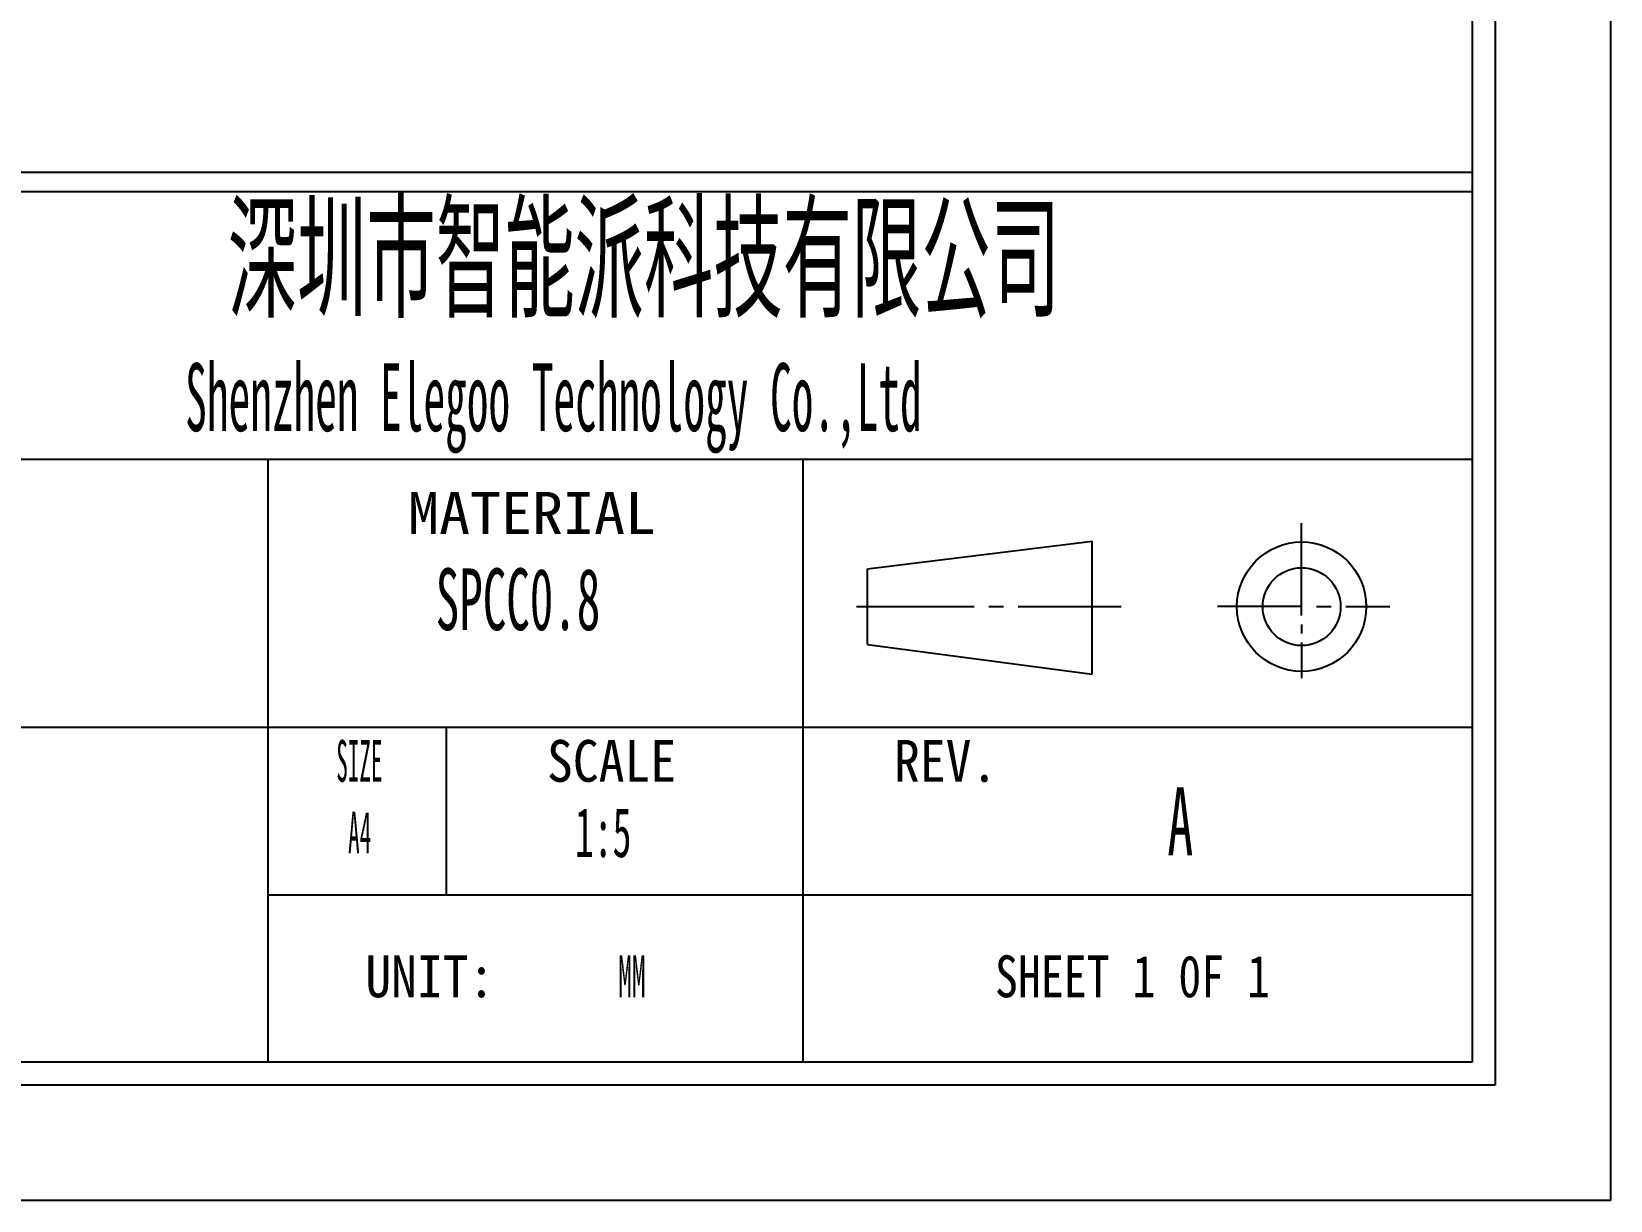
# Model space of a CAD drawing. Header units: millimetres. Extents: x 2 to 295, y 1 to 209.
# Drawn here: x 227.4 to 295.1, y 1.3 to 51.4 of the extents above; entities that cross this region are included whole.
import ezdxf

# ---------------------------------------------------------------- set-up
doc = ezdxf.new("R2010")
doc.units = ezdxf.units.MM
doc.layers.add('SLD-0', color=179, linetype='Continuous')
doc.styles.add('SLDTEXTSTYLE0', font='TXT', dxfattribs={"width": 0.56})
doc.styles.add('SLDTEXTSTYLE1', font='TXT', dxfattribs={"width": 0.469})
doc.styles.add('SLDTEXTSTYLE10', font='TXT', dxfattribs={"width": 1.089})
doc.styles.add('SLDTEXTSTYLE11', font='TXT', dxfattribs={"width": 0.56, "bigfont": 'bigfont'})
doc.styles.add('SLDTEXTSTYLE12', font='TXT', dxfattribs={"width": 0.805625})
doc.styles.add('SLDTEXTSTYLE2', font='TXT', dxfattribs={"width": 0.484})
doc.styles.add('SLDTEXTSTYLE3', font='TXT', dxfattribs={"width": 0.40535})
doc.styles.add('SLDTEXTSTYLE6', font='TXT', dxfattribs={"width": 0.9075})

msp = doc.modelspace()

# ---------------------------------------------------------------- linework, layer by layer
at = {"layer": 'SLD-0'}
for p, q in [((295.1066, 208.6737), (295.1066, 1.2938)), ((289.1814, 197.811), (289.1814, 7.2189)), ((289.1814, 7.2189), (12.6748, 7.2189)), ((295.1066, 1.2938), (1.5907, 1.2938))]:
    msp.add_line(p, q, dxfattribs=at)
at = {"layer": 'SLD-0', "color": 6, "linetype": 'Continuous'}
for p, q in [((290.1689, 198.7985), (290.1689, 6.2314)), ((290.1689, 6.2314), (11.6873, 6.2314))]:
    msp.add_line(p, q, dxfattribs=at)
at = {"layer": 'SLD-0', "color": 179, "linetype": 'Continuous'}
for p, q in [((289.1814, 45.3294), (155.3299, 45.3294)), ((289.1814, 44.5061), (156.286, 44.5061)), ((289.1814, 33.0331), (156.286, 33.0331)), ((237.553, 33.0331), (237.553, 7.2189)), ((260.499, 7.2189), (260.499, 33.0331)), ((281.8693, 26.3495), (281.8693, 30.3163)), ((263.2552, 28.3538), (272.8879, 29.5382)), ((272.8879, 23.8461), (272.8879, 29.5382)), ((263.2552, 25.1064), (263.2552, 28.3538)), ((262.7856, 26.7328), (267.8301, 26.7328)), ((268.4607, 26.7328), (269.0912, 26.7328)), ((269.7218, 26.7328), (274.1357, 26.7328)), ((281.8693, 26.7328), (278.2684, 26.7328)), ((282.4999, 26.7328), (283.1304, 26.7328)), ((283.761, 26.7328), (285.6527, 26.7328)), ((281.8693, 25.9663), (281.8693, 25.5831)), ((263.2552, 25.1064), (272.8879, 23.8461)), ((281.8693, 25.1998), (281.8693, 23.6668)), ((289.1814, 21.5602), (156.286, 21.5602)), ((245.2016, 21.5602), (245.2016, 14.3895)), ((237.553, 14.3895), (289.1814, 14.3895))]:
    msp.add_line(p, q, dxfattribs=at)
for radius in [2.7714, 1.669]:
    msp.add_circle((281.8693, 26.7328), radius, dxfattribs=at)

# ---------------------------------------------------------------- texts
at = {"layer": 'SLD-0'}
for s, insert, char_height, attachment_point, style in [('\\M+1905B圳\\M+18E73\\M+19271\\M+1945C\\M+19468\\M+189C8\\M+18B5A\\M+1974C\\M+18CC0\\M+18CF6\\M+18E69', (253.6756, 43.9429), 4.82808, 2, 'SLDTEXTSTYLE11'), ('SPCC0.8', (248.2787, 28.3745), 2.64583, 2, 'SLDTEXTSTYLE0'), ('A', (276.1139, 18.9954), 2.9104, 1, 'SLDTEXTSTYLE0')]:
    msp.add_mtext(s, dxfattribs=dict(at, insert=insert, char_height=char_height, attachment_point=attachment_point, style=style))
at = {"layer": 'SLD-0', "color": 179, "attachment_point": 2}
for s, insert, char_height, style in [('Shenzhen Elegoo Technology Co.,Ltd', (249.7983, 37.1647), 2.910417, 'SLDTEXTSTYLE1'), ('MATERIAL', (248.8802, 31.6454), 1.79265, 'SLDTEXTSTYLE10'), ('SIZE', (241.4789, 21.0216), 1.79265, 'SLDTEXTSTYLE3'), ('SCALE', (252.2889, 21.0216), 1.79265, 'SLDTEXTSTYLE6'), ('REV.', (266.6102, 21.0216), 1.79265, 'SLDTEXTSTYLE6'), ('A4', (241.4898, 17.9531), 1.79265, 'SLDTEXTSTYLE3'), ('1:5', (251.93, 18.1206), 2.11667, 'SLDTEXTSTYLE0'), ('UNIT:', (244.4987, 11.7907), 1.79265, 'SLDTEXTSTYLE6'), ('MM', (253.1609, 11.7907), 1.79265, 'SLDTEXTSTYLE2'), ('SHEET 1 0F 1', (274.62, 11.7907), 1.792654, 'SLDTEXTSTYLE12')]:
    msp.add_mtext(s, dxfattribs=dict(at, insert=insert, char_height=char_height, style=style))

doc.saveas('drawing.dxf')
